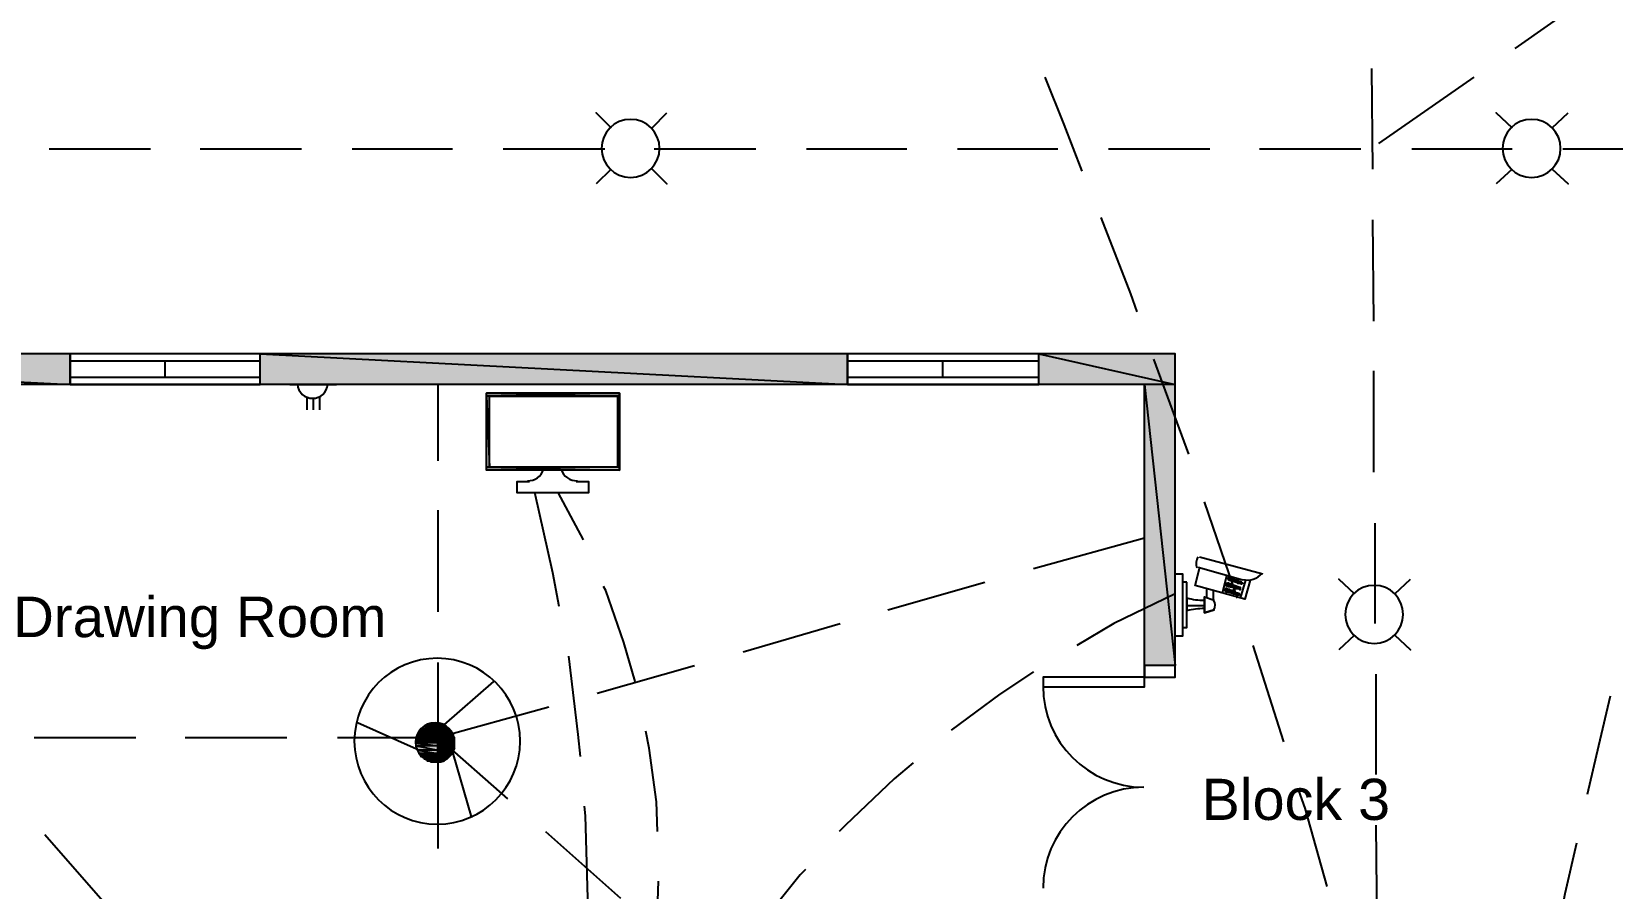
# Model space of a CAD drawing. Header units: millimetres. Extents: x 68 to 342, y 10 to 204.
# Drawn here: x 130.8 to 194.2, y 77.7 to 112.1 of the extents above; entities that cross this region are included whole.
import ezdxf

# ---------------------------------------------------------------- set-up
doc = ezdxf.new("R2010")
doc.units = ezdxf.units.MM
doc.styles.add('Arial$001H0', font='arial.ttf')

msp = doc.modelspace()

# ---------------------------------------------------------------- hatches: boundary and pattern name
at = {"true_color": 0x000008}
h = msp.add_hatch(color=8, dxfattribs=at)
h.paths.add_polyline_path([(132.367, 99.142), (108.152, 99.142), (132.367, 97.914)])
h.paths.add_polyline_path([(108.152, 99.142), (132.367, 97.914), (108.152, 97.914)])
h = msp.add_hatch(color=8, dxfattribs=at)
h.paths.add_polyline_path([(163.524, 99.142), (139.987, 99.142), (163.524, 97.914)])
h.paths.add_polyline_path([(139.987, 99.142), (163.524, 97.914), (139.987, 97.914)])
h = msp.add_hatch(color=8, dxfattribs=at)
h.paths.add_polyline_path([(176.648, 99.142), (171.187, 99.142), (176.648, 97.914)])
h.paths.add_polyline_path([(171.187, 99.142), (176.648, 97.914), (171.187, 97.914)])
at = {"true_color": 0x000007}
h = msp.add_hatch(color=7, dxfattribs=at)
h.paths.add_polyline_path([(154.38, 97.576), (149.046, 97.576), (154.38, 97.449)])
h.paths.add_polyline_path([(149.046, 97.576), (154.38, 97.449), (149.046, 97.449)])
at = {"true_color": 0x000008}
h = msp.add_hatch(color=8, dxfattribs=at)
h.paths.add_polyline_path([(176.648, 97.914), (175.42, 97.914), (176.648, 86.654)])
h.paths.add_polyline_path([(175.42, 97.914), (176.648, 86.654), (175.42, 86.654)])
at = {"true_color": 0x000007}
h = msp.add_hatch(color=7, dxfattribs=at)
h.paths.add_polyline_path([(149.173, 97.449), (149.046, 97.449), (149.173, 94.612)])
h.paths.add_polyline_path([(149.046, 97.449), (149.173, 94.612), (149.046, 94.612)])
h = msp.add_hatch(color=7, dxfattribs=at)
h.paths.add_polyline_path([(154.38, 97.449), (154.296, 97.449), (154.38, 94.612)])
h.paths.add_polyline_path([(154.296, 97.449), (154.38, 94.612), (154.296, 94.612)])
h = msp.add_hatch(color=7, dxfattribs=at)
h.paths.add_polyline_path([(154.38, 94.612), (149.046, 94.612), (154.38, 94.485)])
h.paths.add_polyline_path([(149.046, 94.612), (154.38, 94.485), (149.046, 94.485)])
h = msp.add_hatch(color=7, dxfattribs=at)
h.paths.add_polyline_path([(178.891, 90.167), (178.807, 90.167)])
h.paths.add_polyline_path([(178.891, 90.167), (178.807, 90.167), (178.849, 90.167)])
h = msp.add_hatch(color=7, dxfattribs=at)
h.paths.add_polyline_path([(178.891, 90.167), (178.807, 90.167), (178.891, 90.125)])
h.paths.add_polyline_path([(178.807, 90.167), (178.891, 90.125), (178.807, 90.125)])
h = msp.add_hatch(color=7, dxfattribs=at)
h.paths.add_polyline_path([(178.934, 90.125), (178.807, 90.125)])
h.paths.add_polyline_path([(178.807, 90.125), (178.934, 90.125)])
h.paths.add_polyline_path([(178.934, 90.125), (178.807, 90.125)])
h.paths.add_polyline_path([(178.934, 90.125), (178.807, 90.125), (178.891, 90.125)])
h = msp.add_hatch(color=7, dxfattribs=at)
h.paths.add_polyline_path([(178.976, 90.125), (178.807, 90.125)])
h.paths.add_polyline_path([(178.976, 90.125), (178.807, 90.125), (178.934, 90.125)])
h = msp.add_hatch(color=7, dxfattribs=at)
h.paths.add_polyline_path([(179.018, 90.125), (178.807, 90.125)])
h.paths.add_polyline_path([(179.018, 90.125), (178.807, 90.125), (178.976, 90.125)])
h = msp.add_hatch(color=7, dxfattribs=at)
h.paths.add_polyline_path([(179.018, 90.125), (178.807, 90.125), (179.018, 90.083)])
h.paths.add_polyline_path([(178.807, 90.125), (179.018, 90.083), (178.807, 90.083)])
h = msp.add_hatch(color=7, dxfattribs=at)
h.paths.add_polyline_path([(179.061, 90.083), (178.807, 90.083)])
h.paths.add_polyline_path([(178.807, 90.083), (179.061, 90.083)])
h.paths.add_polyline_path([(179.061, 90.083), (178.807, 90.083)])
h.paths.add_polyline_path([(179.061, 90.083), (178.807, 90.083), (179.018, 90.083)])
h = msp.add_hatch(color=7, dxfattribs=at)
h.paths.add_polyline_path([(178.807, 90.083), (179.103, 90.083)])
h.paths.add_polyline_path([(179.103, 90.083), (178.807, 90.083)])
h.paths.add_polyline_path([(179.103, 90.083), (178.807, 90.083)])
h.paths.add_polyline_path([(178.807, 90.083), (179.103, 90.083)])
h.paths.add_polyline_path([(179.103, 90.083), (178.807, 90.083)])
h.paths.add_polyline_path([(179.103, 90.083), (178.807, 90.083), (179.061, 90.083)])
h = msp.add_hatch(color=7, dxfattribs=at)
h.paths.add_polyline_path([(179.103, 90.083), (178.807, 90.083), (179.315, 89.998)])
h.paths.add_polyline_path([(178.807, 90.083), (179.315, 89.998), (179.103, 89.998)])
h.paths.add_polyline_path([(179.315, 89.998), (179.103, 89.998), (179.145, 89.998)])
h = msp.add_hatch(color=7, dxfattribs=at)
h.paths.add_polyline_path([(179.315, 89.998), (179.145, 89.998), (179.357, 89.956)])
h.paths.add_polyline_path([(179.145, 89.998), (179.357, 89.956), (179.145, 89.956)])
h.paths.add_polyline_path([(179.357, 89.956), (179.145, 89.956), (179.188, 89.956)])
h = msp.add_hatch(color=7, dxfattribs=at)
h.paths.add_polyline_path([(178.764, 89.702), (178.722, 89.744)])
h.paths.add_polyline_path([(178.722, 89.744), (178.764, 89.702), (178.68, 89.702)])
h.paths.add_polyline_path([(178.764, 89.702), (178.68, 89.702)])
h.paths.add_polyline_path([(178.68, 89.702), (178.764, 89.702)])
h.paths.add_polyline_path([(178.764, 89.702), (178.68, 89.702)])
h.paths.add_polyline_path([(178.764, 89.702), (178.68, 89.702)])
h = msp.add_hatch(color=7, dxfattribs=at)
h.paths.add_polyline_path([(178.807, 89.702), (178.68, 89.702)])
h.paths.add_polyline_path([(178.807, 89.702), (178.68, 89.702), (178.764, 89.702)])
h = msp.add_hatch(color=7, dxfattribs=at)
h.paths.add_polyline_path([(178.849, 89.702), (178.68, 89.702)])
h.paths.add_polyline_path([(178.68, 89.702), (178.849, 89.702)])
h.paths.add_polyline_path([(178.849, 89.702), (178.68, 89.702)])
h.paths.add_polyline_path([(178.849, 89.702), (178.68, 89.702), (178.807, 89.702)])
h = msp.add_hatch(color=7, dxfattribs=at)
h.paths.add_polyline_path([(178.849, 89.702), (178.68, 89.702), (178.891, 89.659)])
h.paths.add_polyline_path([(178.68, 89.702), (178.891, 89.659), (178.68, 89.659)])
h.paths.add_polyline_path([(178.891, 89.659), (178.68, 89.659)])
h.paths.add_polyline_path([(178.68, 89.659), (178.891, 89.659)])
h = msp.add_hatch(color=7, dxfattribs=at)
h.paths.add_polyline_path([(178.934, 89.659), (178.68, 89.659)])
h.paths.add_polyline_path([(178.68, 89.659), (178.934, 89.659)])
h.paths.add_polyline_path([(178.934, 89.659), (178.68, 89.659)])
h.paths.add_polyline_path([(178.934, 89.659), (178.68, 89.659), (178.891, 89.659)])
h = msp.add_hatch(color=7, dxfattribs=at)
h.paths.add_polyline_path([(178.976, 89.659), (178.68, 89.659)])
h.paths.add_polyline_path([(178.976, 89.659), (178.68, 89.659), (178.934, 89.659)])
h = msp.add_hatch(color=7, dxfattribs=at)
h.paths.add_polyline_path([(178.976, 89.659), (178.68, 89.659), (178.976, 89.617)])
h.paths.add_polyline_path([(178.68, 89.659), (178.976, 89.617), (178.68, 89.617)])
h.paths.add_polyline_path([(178.976, 89.617), (178.68, 89.617), (178.722, 89.617)])
h = msp.add_hatch(color=7, dxfattribs=at)
h.paths.add_polyline_path([(178.807, 89.913), (178.764, 89.913), (178.849, 89.913)])
h.paths.add_polyline_path([(178.764, 89.913), (178.849, 89.913), (178.722, 89.913)])
h.paths.add_polyline_path([(178.849, 89.913), (178.722, 89.913)])
h.paths.add_polyline_path([(178.722, 89.913), (178.849, 89.913)])
h = msp.add_hatch(color=7, dxfattribs=at)
h.paths.add_polyline_path([(178.891, 89.913), (178.722, 89.913)])
h.paths.add_polyline_path([(178.891, 89.913), (178.722, 89.913), (178.849, 89.913)])
h = msp.add_hatch(color=7, dxfattribs=at)
h.paths.add_polyline_path([(178.934, 89.913), (178.722, 89.913)])
h.paths.add_polyline_path([(178.934, 89.913), (178.722, 89.913), (178.891, 89.913)])
h = msp.add_hatch(color=7, dxfattribs=at)
h.paths.add_polyline_path([(178.934, 89.913), (178.722, 89.913), (178.934, 89.871)])
h.paths.add_polyline_path([(178.722, 89.913), (178.934, 89.871), (178.722, 89.871)])
h = msp.add_hatch(color=7, dxfattribs=at)
h.paths.add_polyline_path([(178.976, 89.871), (178.722, 89.871)])
h.paths.add_polyline_path([(178.722, 89.871), (178.976, 89.871)])
h.paths.add_polyline_path([(178.976, 89.871), (178.722, 89.871)])
h.paths.add_polyline_path([(178.976, 89.871), (178.722, 89.871), (178.934, 89.871)])
h = msp.add_hatch(color=7, dxfattribs=at)
h.paths.add_polyline_path([(179.018, 89.871), (178.722, 89.871)])
h.paths.add_polyline_path([(179.018, 89.871), (178.722, 89.871), (178.976, 89.871)])
h = msp.add_hatch(color=7, dxfattribs=at)
h.paths.add_polyline_path([(179.018, 89.871), (178.722, 89.871)])
h.paths.add_polyline_path([(178.722, 89.871), (179.018, 89.871), (178.764, 89.871)])
h = msp.add_hatch(color=7, dxfattribs=at)
h.paths.add_polyline_path([(178.976, 89.617), (178.722, 89.617), (179.23, 89.532)])
h.paths.add_polyline_path([(178.722, 89.617), (179.23, 89.532), (178.976, 89.532)])
h.paths.add_polyline_path([(179.23, 89.532), (178.976, 89.532), (179.018, 89.532)])
h = msp.add_hatch(color=7, dxfattribs=at)
h.paths.add_polyline_path([(178.807, 89.956), (178.764, 89.956), (178.807, 89.913)])
h.paths.add_polyline_path([(178.764, 89.956), (178.807, 89.913), (178.764, 89.913)])
h.paths.add_polyline_path([(178.807, 89.913), (178.764, 89.913)])
h.paths.add_polyline_path([(178.764, 89.913), (178.807, 89.913)])
h = msp.add_hatch(color=7, dxfattribs=at)
h.paths.add_polyline_path([(179.018, 89.871), (178.764, 89.871), (179.061, 89.829)])
h.paths.add_polyline_path([(178.764, 89.871), (179.061, 89.829), (178.764, 89.829)])
h.paths.add_polyline_path([(179.061, 89.829), (178.764, 89.829)])
h.paths.add_polyline_path([(178.764, 89.829), (179.061, 89.829)])
h = msp.add_hatch(color=7, dxfattribs=at)
h.paths.add_polyline_path([(179.061, 89.829), (178.764, 89.829), (179.272, 89.786)])
h.paths.add_polyline_path([(178.764, 89.829), (179.272, 89.786), (179.061, 89.786)])
h = msp.add_hatch(color=7, dxfattribs=at)
h.paths.add_polyline_path([(178.976, 89.532), (179.23, 89.532)])
h.paths.add_polyline_path([(179.23, 89.532), (179.018, 89.532)])
h.paths.add_polyline_path([(179.23, 89.532), (179.018, 89.532)])
h.paths.add_polyline_path([(179.018, 89.532), (179.23, 89.532), (179.061, 89.532)])
h = msp.add_hatch(color=7, dxfattribs=at)
h.paths.add_polyline_path([(179.018, 89.532), (179.23, 89.532)])
h.paths.add_polyline_path([(179.23, 89.532), (179.061, 89.532)])
h.paths.add_polyline_path([(179.23, 89.532), (179.061, 89.532)])
h.paths.add_polyline_path([(179.061, 89.532), (179.23, 89.532)])
h.paths.add_polyline_path([(179.23, 89.532), (179.061, 89.532)])
h.paths.add_polyline_path([(179.23, 89.532), (179.061, 89.532), (179.103, 89.532)])
h = msp.add_hatch(color=7, dxfattribs=at)
h.paths.add_polyline_path([(179.272, 89.786), (179.061, 89.786), (179.272, 89.744)])
h.paths.add_polyline_path([(179.061, 89.786), (179.272, 89.744), (179.061, 89.744)])
h.paths.add_polyline_path([(179.272, 89.744), (179.061, 89.744)])
h.paths.add_polyline_path([(179.061, 89.744), (179.272, 89.744)])
h = msp.add_hatch(color=7, dxfattribs=at)
h.paths.add_polyline_path([(179.272, 89.744), (179.061, 89.744)])
h.paths.add_polyline_path([(179.061, 89.744), (179.272, 89.744), (179.103, 89.744)])
h.paths.add_polyline_path([(179.272, 89.744), (179.103, 89.744)])
h.paths.add_polyline_path([(179.103, 89.744), (179.272, 89.744)])
h = msp.add_hatch(color=7, dxfattribs=at)
h.paths.add_polyline_path([(179.061, 89.532), (179.23, 89.532)])
h.paths.add_polyline_path([(179.23, 89.532), (179.103, 89.532)])
h.paths.add_polyline_path([(179.23, 89.532), (179.103, 89.532)])
h.paths.add_polyline_path([(179.103, 89.532), (179.23, 89.532), (179.145, 89.532)])
h = msp.add_hatch(color=7, dxfattribs=at)
h.paths.add_polyline_path([(179.272, 89.744), (179.103, 89.744)])
h.paths.add_polyline_path([(179.103, 89.744), (179.272, 89.744), (179.145, 89.744)])
h.paths.add_polyline_path([(179.272, 89.744), (179.145, 89.744)])
h.paths.add_polyline_path([(179.145, 89.744), (179.272, 89.744)])
h = msp.add_hatch(color=7, dxfattribs=at)
h.paths.add_polyline_path([(179.145, 89.956), (179.357, 89.956)])
h.paths.add_polyline_path([(179.357, 89.956), (179.188, 89.956)])
h.paths.add_polyline_path([(179.357, 89.956), (179.188, 89.956)])
h.paths.add_polyline_path([(179.188, 89.956), (179.357, 89.956), (179.23, 89.956)])
h = msp.add_hatch(color=7, dxfattribs=at)
h.paths.add_polyline_path([(179.272, 89.744), (179.145, 89.744)])
h.paths.add_polyline_path([(179.145, 89.744), (179.272, 89.744), (179.188, 89.744)])
h.paths.add_polyline_path([(179.272, 89.744), (179.188, 89.744)])
h.paths.add_polyline_path([(179.188, 89.744), (179.272, 89.744)])
h = msp.add_hatch(color=7, dxfattribs=at)
h.paths.add_polyline_path([(179.23, 89.532), (179.145, 89.532), (179.23, 89.49)])
h.paths.add_polyline_path([(179.145, 89.532), (179.23, 89.49), (179.145, 89.49)])
h.paths.add_polyline_path([(179.23, 89.49), (179.145, 89.49), (179.188, 89.49)])
h = msp.add_hatch(color=7, dxfattribs=at)
h.paths.add_polyline_path([(179.188, 89.956), (179.357, 89.956)])
h.paths.add_polyline_path([(179.357, 89.956), (179.23, 89.956)])
h.paths.add_polyline_path([(179.357, 89.956), (179.23, 89.956)])
h.paths.add_polyline_path([(179.23, 89.956), (179.357, 89.956), (179.272, 89.956)])
h = msp.add_hatch(color=7, dxfattribs=at)
h.paths.add_polyline_path([(179.272, 89.744), (179.188, 89.744)])
h.paths.add_polyline_path([(179.188, 89.744), (179.272, 89.744), (179.23, 89.744)])
h = msp.add_hatch(color=7, dxfattribs=at)
h.paths.add_polyline_path([(179.272, 89.744), (179.23, 89.744), (179.272, 89.702)])
h.paths.add_polyline_path([(179.23, 89.744), (179.272, 89.702), (179.23, 89.702)])
h.paths.add_polyline_path([(179.272, 89.702), (179.23, 89.702)])
h.paths.add_polyline_path([(179.23, 89.702), (179.272, 89.702)])
h.paths.add_polyline_path([(179.272, 89.702), (179.23, 89.702)])
h.paths.add_polyline_path([(179.272, 89.702), (179.23, 89.702)])
h = msp.add_hatch(color=7, dxfattribs=at)
h.paths.add_polyline_path([(179.315, 89.956), (179.272, 89.956)])
h.paths.add_polyline_path([(179.272, 89.956), (179.315, 89.956)])
h.paths.add_polyline_path([(179.315, 89.956), (179.272, 89.956)])
h.paths.add_polyline_path([(179.315, 89.956), (179.272, 89.956), (179.357, 89.956)])
h = msp.add_hatch(color=7, dxfattribs=at)
h.paths.add_polyline_path([(147.099, 84.283), (146.676, 84.283), (147.099, 84.198)])
h.paths.add_polyline_path([(146.676, 84.283), (147.099, 84.198), (146.591, 84.198)])
h = msp.add_hatch(color=7, dxfattribs=at)
h.paths.add_polyline_path([(147.099, 84.325), (146.845, 84.325), (147.099, 84.283)])
h.paths.add_polyline_path([(146.845, 84.325), (147.099, 84.283), (146.676, 84.283)])
h = msp.add_hatch(color=7, dxfattribs=at)
h.paths.add_polyline_path([(147.099, 84.325), (146.93, 84.325)])
h.paths.add_polyline_path([(146.93, 84.325), (147.099, 84.325), (146.845, 84.325)])
for points in [[(146.972, 84.368), (147.099, 84.325), (146.93, 84.325)], [(147.099, 83.817), (147.311, 83.817), (147.099, 83.775)], [(147.099, 83.775), (147.184, 83.69), (147.099, 83.69)], [(147.692, 83.944), (147.734, 83.902), (147.565, 83.902)], [(147.607, 83.352), (147.776, 83.352), (147.734, 83.267)]]:
    msp.add_hatch(color=7, dxfattribs=at).paths.add_polyline_path(points)
h = msp.add_hatch(color=7, dxfattribs=at)
h.paths.add_polyline_path([(147.268, 84.325), (147.099, 84.325)])
h.paths.add_polyline_path([(147.268, 84.325), (147.099, 84.325), (147.184, 84.325)])
h = msp.add_hatch(color=7, dxfattribs=at)
h.paths.add_polyline_path([(147.268, 84.325), (147.099, 84.325), (147.395, 84.241)])
h.paths.add_polyline_path([(147.099, 84.325), (147.395, 84.241), (147.099, 84.241)])
h = msp.add_hatch(color=7, dxfattribs=at)
h.paths.add_polyline_path([(147.099, 83.648), (146.252, 83.648), (147.099, 83.563)])
h.paths.add_polyline_path([(146.252, 83.648), (147.099, 83.563), (146.21, 83.563)])
h = msp.add_hatch(color=7, dxfattribs=at)
h.paths.add_polyline_path([(147.099, 83.902), (146.295, 83.902), (147.099, 83.817)])
h.paths.add_polyline_path([(146.295, 83.902), (147.099, 83.817), (146.252, 83.817)])
h = msp.add_hatch(color=7, dxfattribs=at)
h.paths.add_polyline_path([(147.099, 83.817), (146.252, 83.817), (147.099, 83.775)])
h.paths.add_polyline_path([(146.252, 83.817), (147.099, 83.775), (146.252, 83.775)])
h = msp.add_hatch(color=7, dxfattribs=at)
h.paths.add_polyline_path([(147.099, 83.775), (146.252, 83.775), (147.099, 83.69)])
h.paths.add_polyline_path([(146.252, 83.775), (147.099, 83.69), (146.252, 83.69)])
h = msp.add_hatch(color=7, dxfattribs=at)
h.paths.add_polyline_path([(147.099, 83.69), (146.252, 83.69), (147.099, 83.648)])
h.paths.add_polyline_path([(146.252, 83.69), (147.099, 83.648), (146.252, 83.648)])
h = msp.add_hatch(color=7, dxfattribs=at)
h.paths.add_polyline_path([(147.099, 83.944), (146.337, 83.944), (147.099, 83.902)])
h.paths.add_polyline_path([(146.337, 83.944), (147.099, 83.902), (146.295, 83.902)])
h = msp.add_hatch(color=7, dxfattribs=at)
h.paths.add_polyline_path([(147.099, 84.029), (146.379, 84.029), (147.099, 83.944)])
h.paths.add_polyline_path([(146.379, 84.029), (147.099, 83.944), (146.337, 83.944)])
h = msp.add_hatch(color=7, dxfattribs=at)
h.paths.add_polyline_path([(147.099, 84.114), (146.464, 84.114), (147.099, 84.029)])
h.paths.add_polyline_path([(146.464, 84.114), (147.099, 84.029), (146.379, 84.029)])
h = msp.add_hatch(color=7, dxfattribs=at)
h.paths.add_polyline_path([(147.099, 84.198), (146.591, 84.198), (147.099, 84.114)])
h.paths.add_polyline_path([(146.591, 84.198), (147.099, 84.114), (146.464, 84.114)])
h = msp.add_hatch(color=7, dxfattribs=at)
h.paths.add_polyline_path([(147.395, 84.241), (147.099, 84.241), (147.522, 84.156)])
h.paths.add_polyline_path([(147.099, 84.241), (147.522, 84.156), (147.099, 84.156)])
h = msp.add_hatch(color=7, dxfattribs=at)
h.paths.add_polyline_path([(147.522, 84.156), (147.099, 84.156), (147.607, 84.071)])
h.paths.add_polyline_path([(147.099, 84.156), (147.607, 84.071), (147.099, 84.071)])
h = msp.add_hatch(color=7, dxfattribs=at)
h.paths.add_polyline_path([(147.607, 84.071), (147.099, 84.071), (147.649, 84.029)])
h.paths.add_polyline_path([(147.099, 84.071), (147.649, 84.029), (147.099, 84.029)])
h = msp.add_hatch(color=7, dxfattribs=at)
h.paths.add_polyline_path([(147.649, 84.029), (147.099, 84.029), (147.692, 83.944)])
h.paths.add_polyline_path([(147.099, 84.029), (147.692, 83.944), (147.099, 83.944)])
h = msp.add_hatch(color=7, dxfattribs=at)
h.paths.add_polyline_path([(147.692, 83.944), (147.099, 83.944), (147.565, 83.902)])
h.paths.add_polyline_path([(147.099, 83.944), (147.565, 83.902), (147.099, 83.902)])
h = msp.add_hatch(color=7, dxfattribs=at)
h.paths.add_polyline_path([(147.565, 83.902), (147.099, 83.902), (147.311, 83.817)])
h.paths.add_polyline_path([(147.099, 83.902), (147.311, 83.817), (147.099, 83.817)])
h = msp.add_hatch(color=7, dxfattribs=at)
h.paths.add_polyline_path([(147.734, 83.817), (147.311, 83.817), (147.776, 83.775)])
h.paths.add_polyline_path([(147.311, 83.817), (147.776, 83.775), (147.099, 83.775)])
h = msp.add_hatch(color=7, dxfattribs=at)
h.paths.add_polyline_path([(147.776, 83.775), (147.099, 83.775), (147.776, 83.69)])
h.paths.add_polyline_path([(147.099, 83.775), (147.776, 83.69), (147.184, 83.69)])
h = msp.add_hatch(color=7, dxfattribs=at)
h.paths.add_polyline_path([(147.184, 83.69), (147.099, 83.69), (147.734, 83.225)])
h.paths.add_polyline_path([(147.099, 83.69), (147.734, 83.225), (147.099, 83.225)])
h = msp.add_hatch(color=7, dxfattribs=at)
h.paths.add_polyline_path([(147.776, 83.69), (147.184, 83.69), (147.776, 83.563)])
h.paths.add_polyline_path([(147.184, 83.69), (147.776, 83.563), (147.353, 83.563)])
h = msp.add_hatch(color=7, dxfattribs=at)
h.paths.add_polyline_path([(147.734, 83.902), (147.565, 83.902), (147.734, 83.817)])
h.paths.add_polyline_path([(147.565, 83.902), (147.734, 83.817), (147.311, 83.817)])
h = msp.add_hatch(color=7, dxfattribs=at)
h.paths.add_polyline_path([(147.099, 83.563), (146.21, 83.563), (147.099, 83.436)])
h.paths.add_polyline_path([(146.21, 83.563), (147.099, 83.436), (146.252, 83.436)])
h = msp.add_hatch(color=7, dxfattribs=at)
h.paths.add_polyline_path([(147.099, 83.436), (146.252, 83.436), (147.099, 83.267)])
h.paths.add_polyline_path([(146.252, 83.436), (147.099, 83.267), (146.295, 83.267)])
h = msp.add_hatch(color=7, dxfattribs=at)
h.paths.add_polyline_path([(147.099, 83.267), (146.295, 83.267), (147.099, 83.14)])
h.paths.add_polyline_path([(146.295, 83.267), (147.099, 83.14), (146.337, 83.14)])
h = msp.add_hatch(color=7, dxfattribs=at)
h.paths.add_polyline_path([(147.099, 83.14), (146.337, 83.14), (147.099, 83.098)])
h.paths.add_polyline_path([(146.337, 83.14), (147.099, 83.098), (146.379, 83.098)])
h = msp.add_hatch(color=7, dxfattribs=at)
h.paths.add_polyline_path([(147.099, 83.098), (146.379, 83.098), (147.099, 83.013)])
h.paths.add_polyline_path([(146.379, 83.098), (147.099, 83.013), (146.422, 83.013)])
h = msp.add_hatch(color=7, dxfattribs=at)
h.paths.add_polyline_path([(147.099, 83.013), (146.422, 83.013)])
h.paths.add_polyline_path([(146.422, 83.013), (147.099, 83.013), (146.464, 83.013)])
h = msp.add_hatch(color=7, dxfattribs=at)
h.paths.add_polyline_path([(147.099, 83.013), (146.464, 83.013), (147.099, 82.928)])
h.paths.add_polyline_path([(146.464, 83.013), (147.099, 82.928), (146.549, 82.928)])
h = msp.add_hatch(color=7, dxfattribs=at)
h.paths.add_polyline_path([(147.734, 83.225), (147.099, 83.225), (147.649, 83.14)])
h.paths.add_polyline_path([(147.099, 83.225), (147.649, 83.14), (147.099, 83.14)])
h = msp.add_hatch(color=7, dxfattribs=at)
h.paths.add_polyline_path([(147.649, 83.14), (147.099, 83.14), (147.649, 83.098)])
h.paths.add_polyline_path([(147.099, 83.14), (147.649, 83.098), (147.099, 83.098)])
h = msp.add_hatch(color=7, dxfattribs=at)
h.paths.add_polyline_path([(147.649, 83.098), (147.099, 83.098), (147.565, 83.013)])
h.paths.add_polyline_path([(147.099, 83.098), (147.565, 83.013), (147.099, 83.013)])
h = msp.add_hatch(color=7, dxfattribs=at)
h.paths.add_polyline_path([(147.565, 83.013), (147.099, 83.013), (147.48, 82.928)])
h.paths.add_polyline_path([(147.099, 83.013), (147.48, 82.928), (147.099, 82.928)])
h = msp.add_hatch(color=7, dxfattribs=at)
h.paths.add_polyline_path([(147.776, 83.563), (147.353, 83.563), (147.776, 83.436)])
h.paths.add_polyline_path([(147.353, 83.563), (147.776, 83.436), (147.48, 83.436)])
h = msp.add_hatch(color=7, dxfattribs=at)
h.paths.add_polyline_path([(147.776, 83.436), (147.48, 83.436), (147.776, 83.352)])
h.paths.add_polyline_path([(147.48, 83.436), (147.776, 83.352), (147.607, 83.352)])
h = msp.add_hatch(color=7, dxfattribs=at)
h.paths.add_polyline_path([(147.607, 83.352), (147.649, 83.267), (147.734, 83.267)])
h.paths.add_polyline_path([(147.649, 83.267), (147.734, 83.267), (147.734, 83.225)])
h = msp.add_hatch(color=7, dxfattribs=at)
h.paths.add_polyline_path([(147.099, 82.928), (146.549, 82.928), (147.099, 82.844)])
h.paths.add_polyline_path([(146.549, 82.928), (147.099, 82.844), (146.676, 82.844)])
h = msp.add_hatch(color=7, dxfattribs=at)
h.paths.add_polyline_path([(147.099, 82.844), (146.676, 82.844), (147.099, 82.801)])
h.paths.add_polyline_path([(146.676, 82.844), (147.099, 82.801), (146.803, 82.801)])
h = msp.add_hatch(color=7, dxfattribs=at)
h.paths.add_polyline_path([(146.803, 82.801), (146.93, 82.801), (147.099, 82.801)])
h.paths.add_polyline_path([(146.93, 82.801), (147.099, 82.801), (146.972, 82.801)])
h = msp.add_hatch(color=7, dxfattribs=at)
h.paths.add_polyline_path([(147.48, 82.928), (147.099, 82.928), (147.353, 82.844)])
h.paths.add_polyline_path([(147.099, 82.928), (147.353, 82.844), (147.099, 82.844)])
h = msp.add_hatch(color=7, dxfattribs=at)
h.paths.add_polyline_path([(147.353, 82.844), (147.099, 82.844), (147.226, 82.801)])
h.paths.add_polyline_path([(147.099, 82.844), (147.226, 82.801), (147.099, 82.801)])
h = msp.add_hatch(color=7, dxfattribs=at)
h.paths.add_polyline_path([(147.099, 82.801), (147.184, 82.801)])
h.paths.add_polyline_path([(147.184, 82.801), (147.099, 82.801)])
h.paths.add_polyline_path([(147.184, 82.801), (147.099, 82.801), (147.226, 82.801)])

# ---------------------------------------------------------------- linework, layer by layer
at = {"color": 5, "linetype": 'Continuous', "lineweight": 25, "true_color": 0x000005}
for p, q in [((190.279, 111.376), (194.131, 114.086)), ((184.522, 110.572), (184.564, 106.55)), ((184.818, 107.566), (188.628, 110.233)), ((131.52, 107.355), (135.584, 107.355)), ((137.574, 107.355), (141.638, 107.355)), ((143.67, 107.355), (147.692, 107.355)), ((149.724, 107.355), (153.788, 107.355)), ((155.777, 107.355), (159.841, 107.355)), ((161.873, 107.355), (165.895, 107.355)), ((167.927, 107.355), (171.949, 107.355)), ((173.981, 107.355), (178.045, 107.355)), ((180.034, 107.355), (184.098, 107.355)), ((186.13, 107.355), (190.152, 107.355)), ((192.184, 107.355), (196.206, 107.355)), ((184.564, 104.518), (184.606, 100.454)), ((184.606, 98.465), (184.606, 94.401)), ((147.099, 97.914), (147.099, 94.866)), ((147.099, 92.877), (147.099, 88.813)), ((184.649, 92.369), (184.649, 88.347)), ((170.975, 90.548), (175.42, 91.776)), ((165.133, 88.897), (169.028, 89.998)), ((159.333, 87.204), (163.228, 88.347)), ((147.099, 86.781), (147.099, 83.775)), ((153.491, 85.553), (157.386, 86.654)), ((184.691, 86.315), (184.691, 82.293)), ((130.928, 83.775), (134.992, 83.775)), ((136.981, 83.775), (141.045, 83.775)), ((147.099, 83.775), (147.099, 79.33)), ((147.099, 83.775), (149.893, 81.32)), ((151.417, 80.007), (154.423, 77.34)), ((184.691, 80.261), (184.733, 76.197))]:
    msp.add_line(p, q, dxfattribs=at)
at = {"color": 7, "linetype": 'Continuous', "lineweight": 25, "true_color": 0x000007}
for p, q in [((155.693, 108.201), (156.285, 108.794)), ((191.761, 108.201), (192.396, 108.794)), ((154.042, 106.55), (153.449, 105.958)), ((190.152, 106.55), (189.517, 105.958)), ((141.172, 97.914), (143.035, 97.914)), ((141.85, 97.406), (141.85, 96.898)), ((142.104, 97.364), (142.104, 96.898)), ((142.358, 97.406), (142.358, 96.898)), ((177.621, 91.014), (180.161, 90.337)), ((179.357, 90.083), (177.579, 90.591)), ((178.553, 89.575), (178.722, 90.252)), ((179.315, 89.913), (178.807, 90.083)), ((178.849, 90.167), (179.315, 89.998)), ((179.272, 89.363), (179.484, 90.083)), ((185.453, 89.532), (186.088, 90.125)), ((177.918, 89.363), (177.918, 89.744)), ((178.172, 89.659), (178.172, 89.321)), ((178.722, 89.744), (179.23, 89.532)), ((179.188, 89.49), (178.722, 89.617)), ((179.272, 89.702), (178.764, 89.829)), ((178.807, 89.956), (179.272, 89.786)), ((179.188, 89.532), (179.188, 89.532)), ((179.272, 89.744), (179.272, 89.744)), ((179.315, 89.956), (179.315, 89.956)), ((177.113, 89.321), (177.113, 88.855)), ((183.844, 87.881), (183.209, 87.289)), ((147.353, 84.283), (149.343, 86.019)), ((146.252, 83.309), (143.882, 84.368)), ((147.692, 83.182), (148.454, 80.558))]:
    msp.add_line(p, q, dxfattribs=at)
at = {"color": 3, "linetype": 'Continuous', "lineweight": 25, "true_color": 0x000003}
for p, q in [((139.987, 98.846), (132.367, 98.846)), ((136.177, 98.211), (136.177, 98.846)), ((171.187, 98.846), (163.524, 98.846)), ((167.334, 98.211), (167.334, 98.846)), ((132.367, 98.211), (139.987, 98.211)), ((163.524, 98.211), (171.187, 98.211))]:
    msp.add_line(p, q, dxfattribs=at)
at = {"color": 1, "linetype": 'Continuous', "lineweight": 25, "true_color": 0x000001}
for p, q in [((177.198, 95.12), (175.801, 98.93)), ((179.145, 89.363), (177.833, 93.215)), ((181.008, 83.606), (179.78, 87.458))]:
    msp.add_line(p, q, dxfattribs=at)
at = {"color": 6, "linetype": 'Continuous', "lineweight": 25, "true_color": 0x000006}
msp.add_line((152.941, 91.691), (151.925, 93.596), dxfattribs=at)
at = {"color": 1, "linetype": 'Continuous', "lineweight": 25, "true_color": 0x000001}
for points in [[(172.922, 106.466), (172.203, 108.328), (171.441, 110.233)], [(175.124, 100.835), (174.87, 101.555), (173.684, 104.603)], [(194.089, 85.426), (193.623, 83.436), (193.158, 81.489)], [(182.744, 77.806), (181.855, 80.939), (181.601, 81.658)], [(133.976, 76.832), (133.679, 77.213), (131.351, 79.88)], [(192.734, 79.542), (192.269, 77.51), (191.888, 75.562)]]:
    msp.add_lwpolyline(points, dxfattribs=at)
at = {"color": 7, "linetype": 'Continuous', "lineweight": 25, "true_color": 0x000007}
for points in [[(154.042, 108.201), (153.449, 108.794)], [(190.152, 108.201), (189.517, 108.794)], [(155.693, 106.55), (156.285, 105.958)], [(191.761, 106.55), (192.396, 105.958)], [(154.38, 94.485), (149.046, 94.485), (149.046, 97.576), (154.38, 97.576)], [(154.296, 94.612), (149.173, 94.612), (149.173, 97.449), (154.296, 97.449)], [(176.648, 90.337), (176.944, 90.337), (176.944, 87.839), (176.648, 87.839)], [(177.113, 89.998), (176.944, 89.998), (176.944, 88.178), (177.113, 88.178)], [(183.844, 89.532), (183.209, 90.125)], [(185.453, 87.881), (186.088, 87.289)]]:
    msp.add_lwpolyline(points, close=True, dxfattribs=at)
for points in [[(176.648, 86.188), (176.648, 99.142), (77.164, 99.142), (77.164, 15.83), (176.648, 15.83), (176.648, 77.298)], [(175.42, 85.807), (175.42, 97.914), (118.82, 97.914)], [(150.782, 94.02), (150.274, 94.02), (150.274, 93.596), (153.153, 93.596), (153.153, 94.02), (152.645, 94.02)], [(179.653, 90.083), (179.442, 89.321), (177.452, 89.871), (177.621, 90.548)], [(177.113, 89.067), (177.833, 89.067), (177.833, 89.405), (177.833, 89.067), (177.833, 88.77), (178.214, 88.897), (177.833, 88.77), (177.833, 89.405), (178.214, 89.278)]]:
    msp.add_lwpolyline(points, dxfattribs=at)
at = {"color": 8, "linetype": 'Continuous', "lineweight": -2, "true_color": 0x000008}
for points in [[(132.367, 99.142), (108.152, 99.142), (132.367, 97.914)], [(163.524, 99.142), (139.987, 99.142), (163.524, 97.914)], [(176.648, 99.142), (171.187, 99.142), (176.648, 97.914)], [(176.648, 97.914), (175.42, 97.914), (176.648, 86.654)]]:
    msp.add_lwpolyline(points, close=True, dxfattribs=at)
for points in [[(108.152, 99.142), (132.367, 97.914), (108.152, 97.914)], [(139.987, 99.142), (163.524, 97.914), (139.987, 97.914)], [(171.187, 99.142), (176.648, 97.914), (171.187, 97.914)], [(175.42, 97.914), (176.648, 86.654), (175.42, 86.654)]]:
    msp.add_lwpolyline(points, dxfattribs=at)
at = {"color": 3, "linetype": 'Continuous', "lineweight": 25, "true_color": 0x000003}
for points in [[(132.367, 99.142), (132.367, 97.914), (139.987, 97.914)], [(139.987, 97.914), (139.987, 99.142), (132.367, 99.142)], [(163.524, 99.142), (163.524, 97.914), (171.187, 97.914)], [(171.187, 97.914), (171.187, 99.142), (163.524, 99.142)]]:
    msp.add_lwpolyline(points, dxfattribs=at)
at = {"color": 7, "linetype": 'Continuous', "lineweight": -2, "true_color": 0x000007}
for points in [[(154.38, 97.576), (149.046, 97.576), (154.38, 97.449)], [(149.173, 97.449), (149.046, 97.449), (149.173, 94.612)], [(154.38, 97.449), (154.296, 97.449), (154.38, 94.612)], [(154.38, 94.612), (149.046, 94.612), (154.38, 94.485)], [(178.807, 90.167), (178.849, 90.167), (178.849, 90.167)], [(178.849, 90.167), (178.849, 90.167), (178.807, 90.167)], [(178.849, 90.167), (178.807, 90.167)], [(178.807, 90.167), (178.849, 90.167), (178.849, 90.167)], [(178.849, 90.167), (178.849, 90.167), (178.807, 90.167)], [(178.849, 90.167), (178.807, 90.167)], [(178.891, 90.167), (178.891, 90.167), (178.807, 90.167)], [(178.891, 90.167), (178.807, 90.167), (178.891, 90.125)], [(178.934, 90.125), (178.807, 90.125)], [(178.807, 90.125), (178.934, 90.125), (178.934, 90.125)], [(178.934, 90.125), (178.934, 90.125), (178.807, 90.125)], [(178.976, 90.125), (178.976, 90.125), (178.807, 90.125)], [(179.018, 90.125), (179.018, 90.125), (178.807, 90.125)], [(179.018, 90.125), (178.807, 90.125), (179.018, 90.083)], [(179.061, 90.083), (178.807, 90.083)], [(178.807, 90.083), (179.061, 90.083), (179.061, 90.083)], [(179.061, 90.083), (179.061, 90.083), (178.807, 90.083)], [(178.807, 90.083), (179.103, 90.083), (179.103, 90.083)], [(179.103, 90.083), (179.103, 90.083), (178.807, 90.083)], [(179.103, 90.083), (178.807, 90.083)], [(178.807, 90.083), (179.103, 90.083), (179.103, 90.083)], [(179.103, 90.083), (179.103, 90.083), (178.807, 90.083)], [(179.103, 90.083), (178.807, 90.083), (179.315, 89.998)], [(178.807, 90.083), (179.315, 89.998), (179.103, 89.998)], [(178.849, 90.167), (178.849, 90.167)], [(178.849, 90.167), (178.849, 90.167)], [(179.103, 89.998), (179.315, 89.998), (179.315, 89.998)], [(179.315, 89.998), (179.315, 89.998), (179.145, 89.998)], [(179.315, 89.998), (179.145, 89.998)], [(179.315, 89.998), (179.145, 89.998), (179.357, 89.956)], [(179.145, 89.998), (179.357, 89.956), (179.145, 89.956)], [(178.722, 89.744), (178.764, 89.702), (178.68, 89.702)], [(178.764, 89.702), (178.68, 89.702)], [(178.68, 89.702), (178.764, 89.702), (178.764, 89.702)], [(178.764, 89.702), (178.764, 89.702), (178.68, 89.702)], [(178.764, 89.702), (178.68, 89.702)], [(178.807, 89.702), (178.807, 89.702), (178.68, 89.702)], [(178.849, 89.702), (178.68, 89.702)], [(178.68, 89.702), (178.849, 89.702), (178.849, 89.702)], [(178.849, 89.702), (178.849, 89.702), (178.68, 89.702)], [(178.849, 89.702), (178.68, 89.702), (178.891, 89.659)], [(178.68, 89.702), (178.891, 89.659), (178.68, 89.659)], [(178.891, 89.659), (178.68, 89.659)], [(178.934, 89.659), (178.68, 89.659)], [(178.68, 89.659), (178.934, 89.659), (178.934, 89.659)], [(178.934, 89.659), (178.934, 89.659), (178.68, 89.659)], [(178.976, 89.659), (178.976, 89.659), (178.68, 89.659)], [(178.976, 89.659), (178.68, 89.659), (178.976, 89.617)], [(178.68, 89.659), (178.976, 89.617), (178.68, 89.617)], [(178.764, 89.913), (178.849, 89.913), (178.722, 89.913)], [(178.849, 89.913), (178.722, 89.913)], [(178.891, 89.913), (178.891, 89.913), (178.722, 89.913)], [(178.934, 89.913), (178.934, 89.913), (178.722, 89.913)], [(178.934, 89.913), (178.722, 89.913), (178.934, 89.871)], [(178.976, 89.871), (178.722, 89.871)], [(178.722, 89.871), (178.976, 89.871), (178.976, 89.871)], [(178.976, 89.871), (178.976, 89.871), (178.722, 89.871)], [(179.018, 89.871), (179.018, 89.871), (178.722, 89.871)], [(179.018, 89.871), (178.722, 89.871)], [(178.722, 89.744), (178.722, 89.744)], [(178.722, 89.744), (178.722, 89.744)], [(178.722, 89.744), (178.722, 89.744)], [(178.722, 89.744), (178.722, 89.744)], [(178.722, 89.744), (178.722, 89.744)], [(178.722, 89.744), (178.722, 89.744)], [(178.722, 89.744), (178.722, 89.744)], [(178.764, 89.702), (178.722, 89.744)], [(178.976, 89.617), (178.722, 89.617), (179.23, 89.532)], [(178.722, 89.617), (179.23, 89.532), (178.976, 89.532)], [(178.764, 89.956), (178.807, 89.956), (178.807, 89.956)], [(178.807, 89.956), (178.807, 89.956), (178.764, 89.956)], [(178.807, 89.956), (178.764, 89.956)], [(178.764, 89.956), (178.807, 89.956), (178.807, 89.956)], [(178.807, 89.956), (178.807, 89.956), (178.764, 89.956)], [(178.807, 89.956), (178.764, 89.956)], [(178.807, 89.956), (178.764, 89.956), (178.807, 89.913)], [(178.764, 89.956), (178.807, 89.913), (178.764, 89.913)], [(178.807, 89.913), (178.764, 89.913)], [(178.807, 89.913), (178.764, 89.913), (178.849, 89.913)], [(179.018, 89.871), (178.764, 89.871), (179.061, 89.829)], [(178.764, 89.871), (179.061, 89.829), (178.764, 89.829)], [(179.061, 89.829), (178.764, 89.829)], [(179.061, 89.829), (178.764, 89.829), (179.272, 89.786)], [(178.976, 89.532), (179.23, 89.532), (179.23, 89.532)], [(179.23, 89.532), (179.23, 89.532), (179.018, 89.532)], [(179.23, 89.532), (179.018, 89.532)], [(179.018, 89.532), (179.23, 89.532), (179.23, 89.532)], [(179.272, 89.786), (179.061, 89.786), (179.272, 89.744)], [(179.061, 89.786), (179.272, 89.744), (179.061, 89.744)], [(179.272, 89.744), (179.061, 89.744)], [(179.272, 89.744), (179.061, 89.744)], [(179.061, 89.744), (179.272, 89.744), (179.103, 89.744)], [(179.23, 89.532), (179.23, 89.532), (179.061, 89.532)], [(179.23, 89.532), (179.061, 89.532)], [(179.061, 89.532), (179.23, 89.532), (179.23, 89.532)], [(179.23, 89.532), (179.23, 89.532), (179.061, 89.532)], [(179.061, 89.532), (179.23, 89.532), (179.23, 89.532)], [(179.272, 89.744), (179.103, 89.744)], [(179.272, 89.744), (179.103, 89.744)], [(179.103, 89.744), (179.272, 89.744), (179.145, 89.744)], [(179.23, 89.532), (179.23, 89.532), (179.103, 89.532)], [(179.23, 89.532), (179.103, 89.532)], [(179.145, 89.956), (179.357, 89.956), (179.357, 89.956)], [(179.272, 89.744), (179.145, 89.744)], [(179.272, 89.744), (179.145, 89.744)], [(179.145, 89.744), (179.272, 89.744), (179.188, 89.744)], [(179.23, 89.532), (179.145, 89.532), (179.23, 89.49)], [(179.145, 89.532), (179.23, 89.49), (179.145, 89.49)], [(179.145, 89.49), (179.23, 89.49), (179.23, 89.49)], [(179.357, 89.956), (179.357, 89.956), (179.188, 89.956)], [(179.357, 89.956), (179.188, 89.956)], [(179.188, 89.956), (179.357, 89.956), (179.357, 89.956)], [(179.272, 89.744), (179.188, 89.744)], [(179.272, 89.744), (179.188, 89.744)], [(179.23, 89.49), (179.23, 89.49), (179.188, 89.49)], [(179.23, 89.49), (179.188, 89.49)], [(179.188, 89.49), (179.188, 89.49)], [(179.188, 89.49), (179.188, 89.49)], [(179.188, 89.49), (179.188, 89.49)], [(179.188, 89.49), (179.188, 89.49)], [(179.357, 89.956), (179.357, 89.956), (179.23, 89.956)], [(179.357, 89.956), (179.23, 89.956)], [(179.23, 89.956), (179.357, 89.956), (179.357, 89.956)], [(179.272, 89.744), (179.23, 89.744), (179.272, 89.702)], [(179.23, 89.744), (179.272, 89.702), (179.23, 89.702)], [(179.272, 89.702), (179.23, 89.702)], [(179.23, 89.702), (179.272, 89.702), (179.272, 89.702)], [(179.272, 89.702), (179.272, 89.702), (179.23, 89.702)], [(179.272, 89.702), (179.23, 89.702)], [(179.23, 89.702), (179.272, 89.702), (179.272, 89.702)], [(179.357, 89.956), (179.357, 89.956), (179.272, 89.956)], [(179.357, 89.956), (179.272, 89.956)], [(179.315, 89.956), (179.272, 89.956)], [(179.272, 89.956), (179.315, 89.956), (179.315, 89.956)], [(179.315, 89.956), (179.315, 89.956), (179.272, 89.956)], [(179.272, 89.702), (179.272, 89.702)], [(179.315, 89.956), (179.315, 89.956)], [(179.315, 89.956), (179.315, 89.956)], [(179.315, 89.956), (179.315, 89.913), (179.315, 89.913)], [(179.315, 89.913), (179.315, 89.913)], [(147.099, 84.283), (146.676, 84.283), (147.099, 84.198)], [(147.099, 84.325), (146.845, 84.325), (147.099, 84.283)], [(147.099, 84.325), (146.93, 84.325)], [(147.268, 84.325), (147.268, 84.325), (147.099, 84.325)], [(147.268, 84.325), (147.099, 84.325), (147.395, 84.241)], [(147.099, 83.817), (146.252, 83.817), (147.099, 83.775)], [(147.099, 83.775), (146.252, 83.775), (147.099, 83.69)], [(147.099, 83.69), (146.252, 83.69), (147.099, 83.648)], [(147.099, 83.648), (146.252, 83.648), (147.099, 83.563)], [(147.099, 83.902), (146.295, 83.902), (147.099, 83.817)], [(147.099, 83.944), (146.337, 83.944), (147.099, 83.902)], [(147.099, 84.029), (146.379, 84.029), (147.099, 83.944)], [(147.099, 84.114), (146.464, 84.114), (147.099, 84.029)], [(147.099, 84.198), (146.591, 84.198), (147.099, 84.114)], [(147.395, 84.241), (147.099, 84.241), (147.522, 84.156)], [(147.522, 84.156), (147.099, 84.156), (147.607, 84.071)], [(147.607, 84.071), (147.099, 84.071), (147.649, 84.029)], [(147.649, 84.029), (147.099, 84.029), (147.692, 83.944)], [(147.692, 83.944), (147.099, 83.944), (147.565, 83.902)], [(147.565, 83.902), (147.099, 83.902), (147.311, 83.817)], [(147.776, 83.775), (147.099, 83.775), (147.776, 83.69)], [(147.184, 83.69), (147.099, 83.69), (147.734, 83.225)], [(147.776, 83.69), (147.184, 83.69), (147.776, 83.563)], [(147.734, 83.817), (147.311, 83.817), (147.776, 83.775)], [(147.734, 83.902), (147.565, 83.902), (147.734, 83.817)], [(147.099, 83.563), (146.21, 83.563), (147.099, 83.436)], [(147.099, 83.436), (146.252, 83.436), (147.099, 83.267)], [(147.099, 83.267), (146.295, 83.267), (147.099, 83.14)], [(147.099, 83.14), (146.337, 83.14), (147.099, 83.098)], [(147.099, 83.098), (146.379, 83.098), (147.099, 83.013)], [(147.099, 83.013), (146.422, 83.013)], [(147.099, 83.013), (146.464, 83.013), (147.099, 82.928)], [(147.734, 83.225), (147.099, 83.225), (147.649, 83.14)], [(147.649, 83.14), (147.099, 83.14), (147.649, 83.098)], [(147.649, 83.098), (147.099, 83.098), (147.565, 83.013)], [(147.099, 83.013), (147.565, 83.013), (147.565, 83.013)], [(147.565, 83.013), (147.099, 83.013), (147.48, 82.928)], [(147.776, 83.563), (147.353, 83.563), (147.776, 83.436)], [(147.776, 83.436), (147.48, 83.436), (147.776, 83.352)], [(147.607, 83.352), (147.649, 83.267), (147.734, 83.267)], [(146.549, 82.928), (147.099, 82.928), (147.099, 82.928)], [(147.099, 82.928), (146.549, 82.928), (147.099, 82.844)], [(146.676, 82.844), (147.099, 82.844), (147.099, 82.844)], [(147.099, 82.844), (146.676, 82.844), (147.099, 82.801)], [(146.803, 82.801), (147.099, 82.801), (147.099, 82.801)], [(146.803, 82.801), (146.93, 82.801), (147.099, 82.801)], [(147.099, 82.928), (147.48, 82.928), (147.48, 82.928)], [(147.48, 82.928), (147.099, 82.928), (147.353, 82.844)], [(147.099, 82.844), (147.353, 82.844), (147.353, 82.844)], [(147.353, 82.844), (147.099, 82.844), (147.226, 82.801)], [(147.099, 82.801), (147.184, 82.801), (147.184, 82.801)], [(147.184, 82.801), (147.184, 82.801), (147.099, 82.801)]]:
    msp.add_lwpolyline(points, close=True, dxfattribs=at)
for points in [[(149.046, 97.576), (154.38, 97.449), (149.046, 97.449)], [(149.046, 97.449), (149.173, 94.612), (149.046, 94.612)], [(154.296, 97.449), (154.38, 94.612), (154.296, 94.612)], [(149.046, 94.612), (154.38, 94.485), (149.046, 94.485)], [(178.849, 90.167), (178.807, 90.167), (178.807, 90.167)], [(178.891, 90.167), (178.807, 90.167), (178.849, 90.167)], [(178.807, 90.167), (178.891, 90.125), (178.807, 90.125)], [(178.934, 90.125), (178.807, 90.125), (178.891, 90.125)], [(178.976, 90.125), (178.807, 90.125), (178.934, 90.125)], [(179.018, 90.125), (178.807, 90.125), (178.976, 90.125)], [(178.807, 90.125), (179.018, 90.083), (178.807, 90.083)], [(179.061, 90.083), (178.807, 90.083), (179.018, 90.083)], [(179.103, 90.083), (178.807, 90.083), (179.061, 90.083)], [(179.315, 89.998), (179.103, 89.998), (179.145, 89.998)], [(178.807, 89.702), (178.68, 89.702), (178.764, 89.702)], [(178.849, 89.702), (178.68, 89.702), (178.807, 89.702)], [(178.68, 89.659), (178.891, 89.659), (178.891, 89.659)], [(178.934, 89.659), (178.68, 89.659), (178.891, 89.659)], [(178.976, 89.659), (178.68, 89.659), (178.934, 89.659)], [(178.976, 89.617), (178.68, 89.617), (178.722, 89.617)], [(178.68, 89.617), (178.976, 89.617), (178.976, 89.617)], [(178.722, 89.913), (178.849, 89.913), (178.849, 89.913)], [(178.891, 89.913), (178.722, 89.913), (178.849, 89.913)], [(178.934, 89.913), (178.722, 89.913), (178.891, 89.913)], [(178.722, 89.913), (178.934, 89.871), (178.722, 89.871)], [(178.976, 89.871), (178.722, 89.871), (178.934, 89.871)], [(179.018, 89.871), (178.722, 89.871), (178.976, 89.871)], [(178.722, 89.871), (179.018, 89.871), (178.764, 89.871)], [(178.764, 89.956), (178.807, 89.956), (178.807, 89.956)], [(178.764, 89.913), (178.807, 89.913), (178.807, 89.913)], [(178.764, 89.829), (179.061, 89.829), (179.061, 89.829)], [(178.764, 89.829), (179.272, 89.786), (179.061, 89.786)], [(179.23, 89.532), (178.976, 89.532), (179.018, 89.532)], [(179.018, 89.532), (179.23, 89.532), (179.061, 89.532)], [(179.061, 89.744), (179.272, 89.744), (179.272, 89.744)], [(179.23, 89.532), (179.061, 89.532), (179.103, 89.532)], [(179.103, 89.744), (179.272, 89.744), (179.272, 89.744)], [(179.103, 89.532), (179.23, 89.532), (179.145, 89.532)], [(179.103, 89.532), (179.23, 89.532), (179.23, 89.532)], [(179.357, 89.956), (179.145, 89.956), (179.188, 89.956)], [(179.145, 89.744), (179.272, 89.744), (179.272, 89.744)], [(179.23, 89.49), (179.145, 89.49), (179.188, 89.49)], [(179.188, 89.956), (179.357, 89.956), (179.23, 89.956)], [(179.188, 89.744), (179.272, 89.744), (179.272, 89.744)], [(179.188, 89.744), (179.272, 89.744), (179.23, 89.744)], [(179.188, 89.49), (179.23, 89.49), (179.23, 89.49)], [(179.23, 89.956), (179.357, 89.956), (179.272, 89.956)], [(179.272, 89.702), (179.272, 89.702), (179.23, 89.702)], [(179.315, 89.956), (179.272, 89.956), (179.357, 89.956)], [(179.315, 89.913), (179.315, 89.913), (179.315, 89.956)], [(146.676, 84.283), (147.099, 84.198), (146.591, 84.198)], [(146.845, 84.325), (147.099, 84.283), (146.676, 84.283)], [(146.93, 84.325), (147.099, 84.325), (146.845, 84.325)], [(146.972, 84.368), (147.099, 84.325), (146.93, 84.325)], [(147.099, 84.325), (147.184, 84.325), (147.184, 84.325)], [(147.268, 84.325), (147.099, 84.325), (147.184, 84.325)], [(147.099, 84.325), (147.395, 84.241), (147.099, 84.241)], [(146.252, 83.648), (147.099, 83.563), (146.21, 83.563)], [(146.295, 83.902), (147.099, 83.817), (146.252, 83.817)], [(146.252, 83.817), (147.099, 83.775), (146.252, 83.775)], [(146.252, 83.775), (147.099, 83.69), (146.252, 83.69)], [(146.252, 83.69), (147.099, 83.648), (146.252, 83.648)], [(146.337, 83.944), (147.099, 83.902), (146.295, 83.902)], [(146.379, 84.029), (147.099, 83.944), (146.337, 83.944)], [(146.464, 84.114), (147.099, 84.029), (146.379, 84.029)], [(146.591, 84.198), (147.099, 84.114), (146.464, 84.114)], [(147.099, 84.241), (147.522, 84.156), (147.099, 84.156)], [(147.099, 84.156), (147.607, 84.071), (147.099, 84.071)], [(147.099, 84.071), (147.649, 84.029), (147.099, 84.029)], [(147.099, 84.029), (147.692, 83.944), (147.099, 83.944)], [(147.099, 83.944), (147.565, 83.902), (147.099, 83.902)], [(147.099, 83.902), (147.311, 83.817), (147.099, 83.817)], [(147.099, 83.817), (147.311, 83.817), (147.099, 83.775)], [(147.311, 83.817), (147.776, 83.775), (147.099, 83.775)], [(147.099, 83.775), (147.184, 83.69), (147.099, 83.69)], [(147.099, 83.775), (147.776, 83.69), (147.184, 83.69)], [(147.099, 83.69), (147.734, 83.225), (147.099, 83.225)], [(147.184, 83.69), (147.776, 83.563), (147.353, 83.563)], [(147.565, 83.902), (147.734, 83.817), (147.311, 83.817)], [(147.692, 83.944), (147.734, 83.902), (147.565, 83.902)], [(146.21, 83.563), (147.099, 83.436), (146.252, 83.436)], [(146.252, 83.436), (147.099, 83.267), (146.295, 83.267)], [(146.295, 83.267), (147.099, 83.14), (146.337, 83.14)], [(146.337, 83.14), (147.099, 83.098), (146.379, 83.098)], [(146.379, 83.098), (147.099, 83.013), (146.422, 83.013)], [(146.422, 83.013), (147.099, 83.013), (146.464, 83.013)], [(146.464, 83.013), (147.099, 82.928), (146.549, 82.928)], [(147.099, 83.225), (147.649, 83.14), (147.099, 83.14)], [(147.099, 83.14), (147.649, 83.098), (147.099, 83.098)], [(147.099, 83.098), (147.565, 83.013), (147.099, 83.013)], [(147.565, 83.013), (147.565, 83.013), (147.099, 83.013)], [(147.099, 83.013), (147.48, 82.928), (147.099, 82.928)], [(147.353, 83.563), (147.776, 83.436), (147.48, 83.436)], [(147.48, 83.436), (147.776, 83.352), (147.607, 83.352)], [(147.607, 83.352), (147.776, 83.352), (147.734, 83.267)], [(147.649, 83.267), (147.734, 83.267), (147.734, 83.225)], [(147.099, 82.928), (147.099, 82.928), (146.549, 82.928)], [(146.549, 82.928), (147.099, 82.844), (146.676, 82.844)], [(147.099, 82.844), (147.099, 82.844), (146.676, 82.844)], [(146.676, 82.844), (147.099, 82.801), (146.803, 82.801)], [(147.099, 82.801), (147.099, 82.801), (146.803, 82.801)], [(146.803, 82.801), (147.099, 82.801), (147.099, 82.801)], [(146.93, 82.801), (147.099, 82.801), (146.972, 82.801)], [(147.48, 82.928), (147.48, 82.928), (147.099, 82.928)], [(147.099, 82.928), (147.353, 82.844), (147.099, 82.844)], [(147.353, 82.844), (147.353, 82.844), (147.099, 82.844)], [(147.099, 82.844), (147.226, 82.801), (147.099, 82.801)], [(147.184, 82.801), (147.099, 82.801), (147.226, 82.801)]]:
    msp.add_lwpolyline(points, dxfattribs=at)
at = {"color": 4, "linetype": 'Continuous', "lineweight": 25, "true_color": 0x000004}
for points in [[(151.967, 89.024), (151.713, 90.379), (150.994, 93.596)], [(152.814, 83.013), (152.729, 83.902), (152.348, 87.035)], [(153.11, 76.959), (153.11, 77.34), (153.026, 80.642), (152.983, 81.023)]]:
    msp.add_lwpolyline(points, dxfattribs=at)
at = {"color": 6, "linetype": 'Continuous', "lineweight": 25, "true_color": 0x000006}
for points in [[(155.015, 86.019), (154.55, 87.585), (153.83, 89.659), (153.745, 89.829)], [(176.648, 89.532), (174.192, 88.347), (172.711, 87.458)], [(170.975, 86.4), (169.62, 85.511), (167.673, 84.071)], [(155.904, 80.007), (155.862, 81.193), (155.566, 83.352), (155.439, 84.029)], [(166.149, 82.759), (165.387, 82.124), (163.44, 80.261), (163.186, 80.007)], [(155.608, 73.996), (155.735, 74.631), (155.904, 76.832), (155.947, 78.018)], [(161.831, 78.483), (161.619, 78.272), (159.926, 76.155), (159.333, 75.351)]]:
    msp.add_lwpolyline(points, dxfattribs=at)
at = {"color": 2, "linetype": 'Continuous', "lineweight": 25, "true_color": 0x000002}
for points in [[(175.42, 86.188), (171.356, 86.188), (171.356, 85.807), (175.42, 85.807)], [(176.648, 86.654), (175.42, 86.654), (175.42, 86.188), (176.648, 86.188)]]:
    msp.add_lwpolyline(points, close=True, dxfattribs=at)
at = {"color": 5, "linetype": 'Continuous', "lineweight": 25, "true_color": 0x000005}
msp.add_lwpolyline([(143.077, 83.775), (147.099, 83.775), (151.544, 85.003)], dxfattribs=at)
at = {"color": 7, "linetype": 'Continuous', "lineweight": 25, "true_color": 0x000007}
for points in [[(154.825, 108.54), (154.182, 108.54), (153.661, 108.019), (153.661, 107.376)], [(155.989, 107.376), (155.989, 108.019), (155.468, 108.54), (154.825, 108.54)], [(190.935, 108.54), (190.292, 108.54), (189.771, 108.019), (189.771, 107.376)], [(192.099, 107.376), (192.099, 108.019), (191.578, 108.54), (190.935, 108.54)], [(153.661, 107.376), (153.661, 106.733), (154.182, 106.212), (154.825, 106.212)], [(154.825, 106.212), (155.468, 106.212), (155.989, 106.733), (155.989, 107.376)], [(189.771, 107.376), (189.771, 106.733), (190.292, 106.212), (190.935, 106.212)], [(190.935, 106.212), (191.578, 106.212), (192.099, 106.733), (192.099, 107.376)], [(141.472, 97.918), (141.502, 97.604), (141.767, 97.364), (142.083, 97.364)], [(142.083, 97.364), (142.398, 97.364), (142.663, 97.604), (142.693, 97.918)], [(150.69, 94.063), (150.985, 94.05), (151.252, 94.235), (151.343, 94.516)], [(152.042, 94.516), (152.133, 94.235), (152.4, 94.05), (152.694, 94.063)], [(177.557, 91.018), (177.491, 90.878), (177.477, 90.718), (177.517, 90.568)], [(178.766, 89.952), (178.744, 89.96), (178.72, 89.956), (178.703, 89.941)], [(178.787, 90.195), (178.77, 90.18), (178.761, 90.157), (178.765, 90.135)], [(178.765, 90.135), (178.769, 90.112), (178.785, 90.094), (178.807, 90.086)], [(178.85, 90.206), (178.829, 90.214), (178.805, 90.21), (178.787, 90.195)], [(179.363, 90.105), (179.646, 90.036), (179.944, 90.13), (180.136, 90.349)], [(177.122, 89.365), (177.349, 89.303), (177.582, 89.274), (177.817, 89.279)], [(178.66, 89.729), (178.643, 89.715), (178.634, 89.692), (178.638, 89.669)], [(178.638, 89.669), (178.642, 89.647), (178.658, 89.628), (178.68, 89.621)], [(178.723, 89.74), (178.702, 89.748), (178.678, 89.744), (178.66, 89.729)], [(178.703, 89.941), (178.685, 89.926), (178.677, 89.903), (178.681, 89.881)], [(178.681, 89.881), (178.685, 89.858), (178.701, 89.84), (178.722, 89.832)], [(184.628, 89.871), (183.985, 89.871), (183.463, 89.35), (183.463, 88.707)], [(185.792, 88.707), (185.792, 89.35), (185.27, 89.871), (184.628, 89.871)], [(177.817, 88.939), (177.582, 88.944), (177.349, 88.915), (177.122, 88.854)], [(178.193, 88.898), (178.277, 89.011), (178.277, 89.165), (178.193, 89.278)], [(183.463, 88.707), (183.463, 88.064), (183.985, 87.543), (184.628, 87.543)], [(184.628, 87.543), (185.27, 87.543), (185.792, 88.064), (185.792, 88.707)], [(147.078, 86.95), (145.243, 86.95), (143.755, 85.462), (143.755, 83.627)], [(150.401, 83.627), (150.401, 85.462), (148.913, 86.95), (147.078, 86.95)], [(146.993, 84.368), (146.561, 84.368), (146.21, 84.017), (146.21, 83.585)], [(147.776, 83.585), (147.776, 84.017), (147.426, 84.368), (146.993, 84.368)], [(143.755, 83.627), (143.755, 81.792), (145.243, 80.304), (147.078, 80.304)], [(147.078, 80.304), (148.913, 80.304), (150.401, 81.792), (150.401, 83.627)], [(146.21, 83.585), (146.21, 83.152), (146.561, 82.801), (146.993, 82.801)], [(146.993, 82.801), (147.426, 82.801), (147.776, 83.152), (147.776, 83.585)]]:
    msp.add_open_spline(points, degree=3, dxfattribs=at)
at = {"color": 2, "linetype": 'Continuous', "lineweight": 25, "true_color": 0x000002}
for points in [[(171.356, 85.828), (171.356, 83.595), (173.166, 81.785), (175.399, 81.785)], [(175.399, 81.785), (173.166, 81.785), (171.356, 79.975), (171.356, 77.743)]]:
    msp.add_open_spline(points, degree=3, dxfattribs=at)

# ---------------------------------------------------------------- texts
at = {"color": 7, "true_color": 0x000007, "style": 'Arial$001H0'}
for s, height, p in [('Drawing Room', 1.61975, (130.081, 87.797)), ('Block 3', 1.6501, (177.706, 80.473))]:
    msp.add_text(s, height=height, dxfattribs=at).set_placement(p)

doc.saveas('drawing.dxf')
